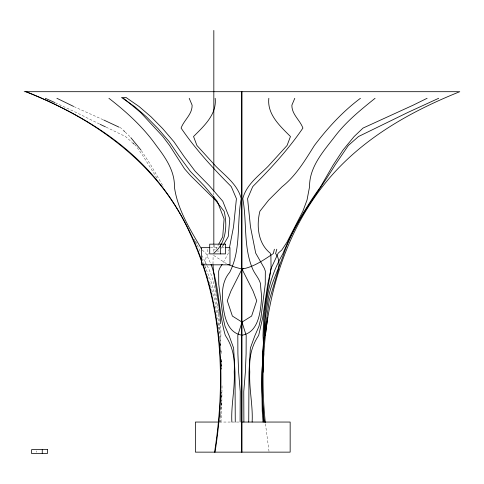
<?xml version="1.0" encoding="UTF-8"?>
<svg xmlns="http://www.w3.org/2000/svg" width="484" height="484" viewBox="0 0 484 484"><rect width="100%" height="100%" fill="white"/><g stroke="black" fill="none" stroke-linecap="round" stroke-linejoin="round"><path stroke-width="0.36" stroke-dasharray="2.42 1.81" d="M212.99 264.028L213.111 255.364M205.137 263.677L206.093 257.077L208.404 253.549L207.213 249.23M221.327 403.239L220.014 422.048M221.363 402.506L221.823 392.282M220.843 409.089L221.14 403.245M221.436 397.4L221.702 392.282M220.94 422.048L221.751 411.279L222.035 384.205M219.893 419.937L219.694 422.048M220.244 416.331L220.45 414.165M229.247 248.722L228.091 253.737L222.846 263.175M215.858 249.417L218.302 244.934M221.424 248.31L221.95 247.409M217.364 251.111L219.022 251.045M210.401 247.663L217.177 247.663M221.69 247.663L224.697 247.663M219.464 422.048L239.017 422.048M103.14 119.742L74.33 106.77M55.382 102.796L76.133 112.439L99.51 124.025M106.123 127.153L125.489 136.524L132.259 142.484M119.627 127.437L120.958 128.066L123.051 130.057M226.518 263.677L212.561 254.723M202.215 250.04L205.779 253.108L210.715 263.574M134.516 144.474L135.641 145.466L142.387 154.928L157.5 179.026M125.15 132.047L129.869 136.524M141.376 150.615L150.772 164.941L163.429 186.77M206.771 265.117L202.094 255.758M207.146 265.77C213.178 276.394 214.739 288.936 217.195 300.721M195.59 241.147L200.297 251.777M194.102 239.187L194.985 241.274M195.276 241.97L196.45 244.753M202.052 258.777L204.454 264.942M204.726 265.625L212.052 284.223L215.81 298.688L218.58 317.77L219.264 333.234L219.034 331.728M209.433 282.166L210.207 284.241M207.479 275.959L208.302 278.711M210.552 285.596L214.811 300.721L216.977 316.064M205.095 267.325L205.264 268.366M269.013 451.403L265.395 423.252M217.83 322.846L218.332 326.543M218.429 327.287L218.629 328.763M218.562 311.387L218.102 307.836M218.653 312.101L219.028 314.939M217.558 303.565L218.012 307.122M220.831 349.49L221.188 353.61C220.051 343.876 221.551 334.148 220.565 324.401M219.597 336.15L219.851 339.06M220.232 343.422L220.486 346.332M220.801 349.974L221.115 353.61M217.219 317.788L217.328 319.137M220.631 346.611L219.397 317.782M221.424 359.6L221.805 369.328M221.418 361.094L221.745 369.328M221.442 359.509L221.811 369.104M214.835 244.916L214.835 250.155M213.825 192.723L213.825 195.742M213.825 244.807L213.825 251.595M36.754 450.925L36.754 452.244"/><path stroke-width="0.73" d="M252.14 422.048C253.011 405.411 248.988 388.961 249.762 372.323L249.774 372.057C249.03 358.45 251.123 346.677 258.668 335.424L262.697 317.788L267.731 284.241L271.125 268.366L278.221 253.108L281.785 250.04L286.939 242.242L302.863 211.254L307.007 200.11L309.554 186.77C309.312 166.805 323.421 151.377 334.825 136.524C346.042 121.684 360.671 109.892 375.076 98.294M215.162 98.294C217.007 114.418 203.824 126.167 193.546 136.524L196.921 145.466L215.634 166.066C225.344 175.934 237.65 184.501 241.22 198.664C236.585 223.1 241.389 249.617 229.652 272.383C222.67 280.496 221.757 291.435 222.713 301.714C223.826 314.437 226.579 332.762 242 335.206C257.421 332.762 260.174 314.437 261.287 301.714C262.286 295.912 260.483 290.037 260.628 284.223C259.255 278.27 254.542 273.98 252.37 268.366C243.258 246.283 247.07 221.757 242.78 198.664C246.35 184.501 258.656 175.934 268.366 166.066L287.079 145.466L290.454 136.524C280.175 126.167 266.993 114.418 268.838 98.294M212.984 264.754C214.436 284.435 219.978 303.831 220.535 323.669M243.888 422.048L243.761 391.556L245.352 372.323L246.108 353.61L246.187 335.424L242 322.108L232.387 316.064L227.274 300.721L230.953 291.005L242 269.068C253.804 266.993 263.574 260.108 273.339 253.549L274.38 249.23M248.734 422.048L249 372.323L250.367 348.123L254.729 336.053L258.976 326.301L260.912 317.782L265.256 284.241L265.329 271.155L264.379 268.366L255.697 253.108L250.47 226.814L247.578 198.664L252.66 186.77L253.38 185.941C271.318 167.942 288.579 149.102 302.911 128.066C299.947 119.972 291.707 114.424 291.876 105.197L294.786 98.294M265.323 422.502C261.656 387.684 262.382 352.394 267.743 317.788M263.048 372.323L263.786 353.61M265.371 335.424C271.802 277.405 292.711 219.754 331.643 175.541C365.874 136.597 412.174 110.727 459.8 91.694L24.2 91.694M215.029 452.141C224.878 389.723 223.469 324.413 202.935 264.203M214.563 452.141C226.095 379.045 222.108 301.314 190.127 233.603C159.484 164.518 94.416 118.259 25.7 91.694M264.482 335.206L265.42 317.77L267.779 301.714C270.114 284.58 278.748 269.376 284.023 253.108C295.27 220.522 317.425 193.939 335.128 164.941L348.359 145.466L358.511 136.524L407.867 112.439L438.685 98.294M229.404 247.989L233.53 226.814L236.422 198.664L231.34 186.77L230.62 185.941C212.682 167.942 195.421 149.102 181.089 128.066C184.053 119.972 192.293 114.424 192.124 105.197L189.214 98.294M276.787 249.23L275.596 253.549C279.159 257.772 279.383 263.822 278.578 269.068L269.189 300.721L267.023 316.064C261.79 350.882 260.567 386.335 264.24 421.376L264.306 422.048M218.786 244.039L222.701 236.857L224.11 218.968L217.322 201.411L204.399 186.037L190.393 171.409L179.074 156.126L169.218 141.703L158.044 128.617L146.501 116.886L134.516 106.522L121.526 97.526L126.076 97.52L139.077 106.504L151.081 116.85L162.642 128.562L173.853 141.63L183.745 156.029L195.179 171.269L209.457 185.844L222.779 201.235L229.791 218.804L228.254 236.603L222.477 246.507M222.132 264.325L219.621 268.366L218.671 271.155L218.744 284.241L223.088 317.782L225.024 326.301L229.271 336.053L233.633 348.123L235 372.323L235.266 422.048M213.825 253.108C226.088 243.385 227.674 225.49 224.11 211.254L215.344 200.11L190.478 175.541L184.561 168.837L169.582 145.466L162.86 136.524L140.56 112.439L123.559 98.294M360.441 98.294C342.763 111.502 327.686 127.921 314.418 145.466C305.041 160.343 296.093 175.644 282.063 186.77L268.656 200.11L259.89 211.254C256.326 225.49 257.911 243.385 270.175 253.108L270.889 255.364L271.064 268.366L265.867 300.721L263.695 317.788L263.006 335.424L263.405 342.751L262.013 372.323L261.874 391.556L262.249 411.279L263.06 422.048M427.106 98.294L413.106 105.197L363.042 128.066L354.131 136.524L343.053 149.998L333.228 164.941L320.571 186.77C305.64 207.388 292.923 229.604 283.116 253.108L282.874 253.737C274.549 268.245 268.874 284.023 266.805 300.721C265.02 312.222 264.082 323.784 263.931 335.424L263.974 336.053C261.874 364.664 261.064 393.456 263.986 422.048M227.807 264.403L235.539 267.325L242 269.068L243.712 268.366M209.651 247.663L201.374 247.663L201.374 264.821L229.967 264.821L229.967 247.663L225.453 247.663M218.714 422.048L195.397 422.048L195.397 452.141L290.158 452.141L290.158 422.048L242.024 422.048M26.166 91.694C68.952 109.039 110.485 131.775 143.125 164.941A241.54 240.844 -85.6 0 1 170.755 198.664C183.63 217.939 194.138 238.818 201.707 260.737M45.315 98.294L54.71 102.499M105.452 126.844L100.158 124.358M73.641 106.456L56.894 98.294M103.824 120.044L118.961 127.129M108.924 98.294C126.59 111.973 143.252 127.153 156.217 145.466C165.425 157.542 174.754 170.858 174.446 186.77L174.428 187.03C177.513 209.663 190.182 229.452 201.423 248.843M132.822 142.986L133.953 143.978M123.577 130.553L124.624 131.545M130.819 137.644L140.947 149.998M242 269.068L253.047 291.005L256.726 300.721L251.613 316.064L242 322.108L237.813 335.424L237.892 353.61L238.648 372.323L240.239 391.556L240.112 422.048M211.024 264.258C219.476 287.042 218.472 312.144 225.332 335.424C232.877 346.677 234.97 358.45 234.226 372.057L234.238 372.323C235.012 388.961 230.989 405.411 231.86 422.048M242 91.694L242 452.141M241.534 91.694L241.534 452.141M220.341 244.166L220.341 253.894M213.825 30.438L213.825 191.21M213.825 196.498L213.825 244.051M42.259 449.606L42.259 453.562M225.471 244.166L209.705 244.166L209.705 253.894L225.471 253.894L225.471 244.166M47.39 449.606L31.623 449.606L31.623 453.562L47.39 453.562L47.39 449.606"/></g></svg>
